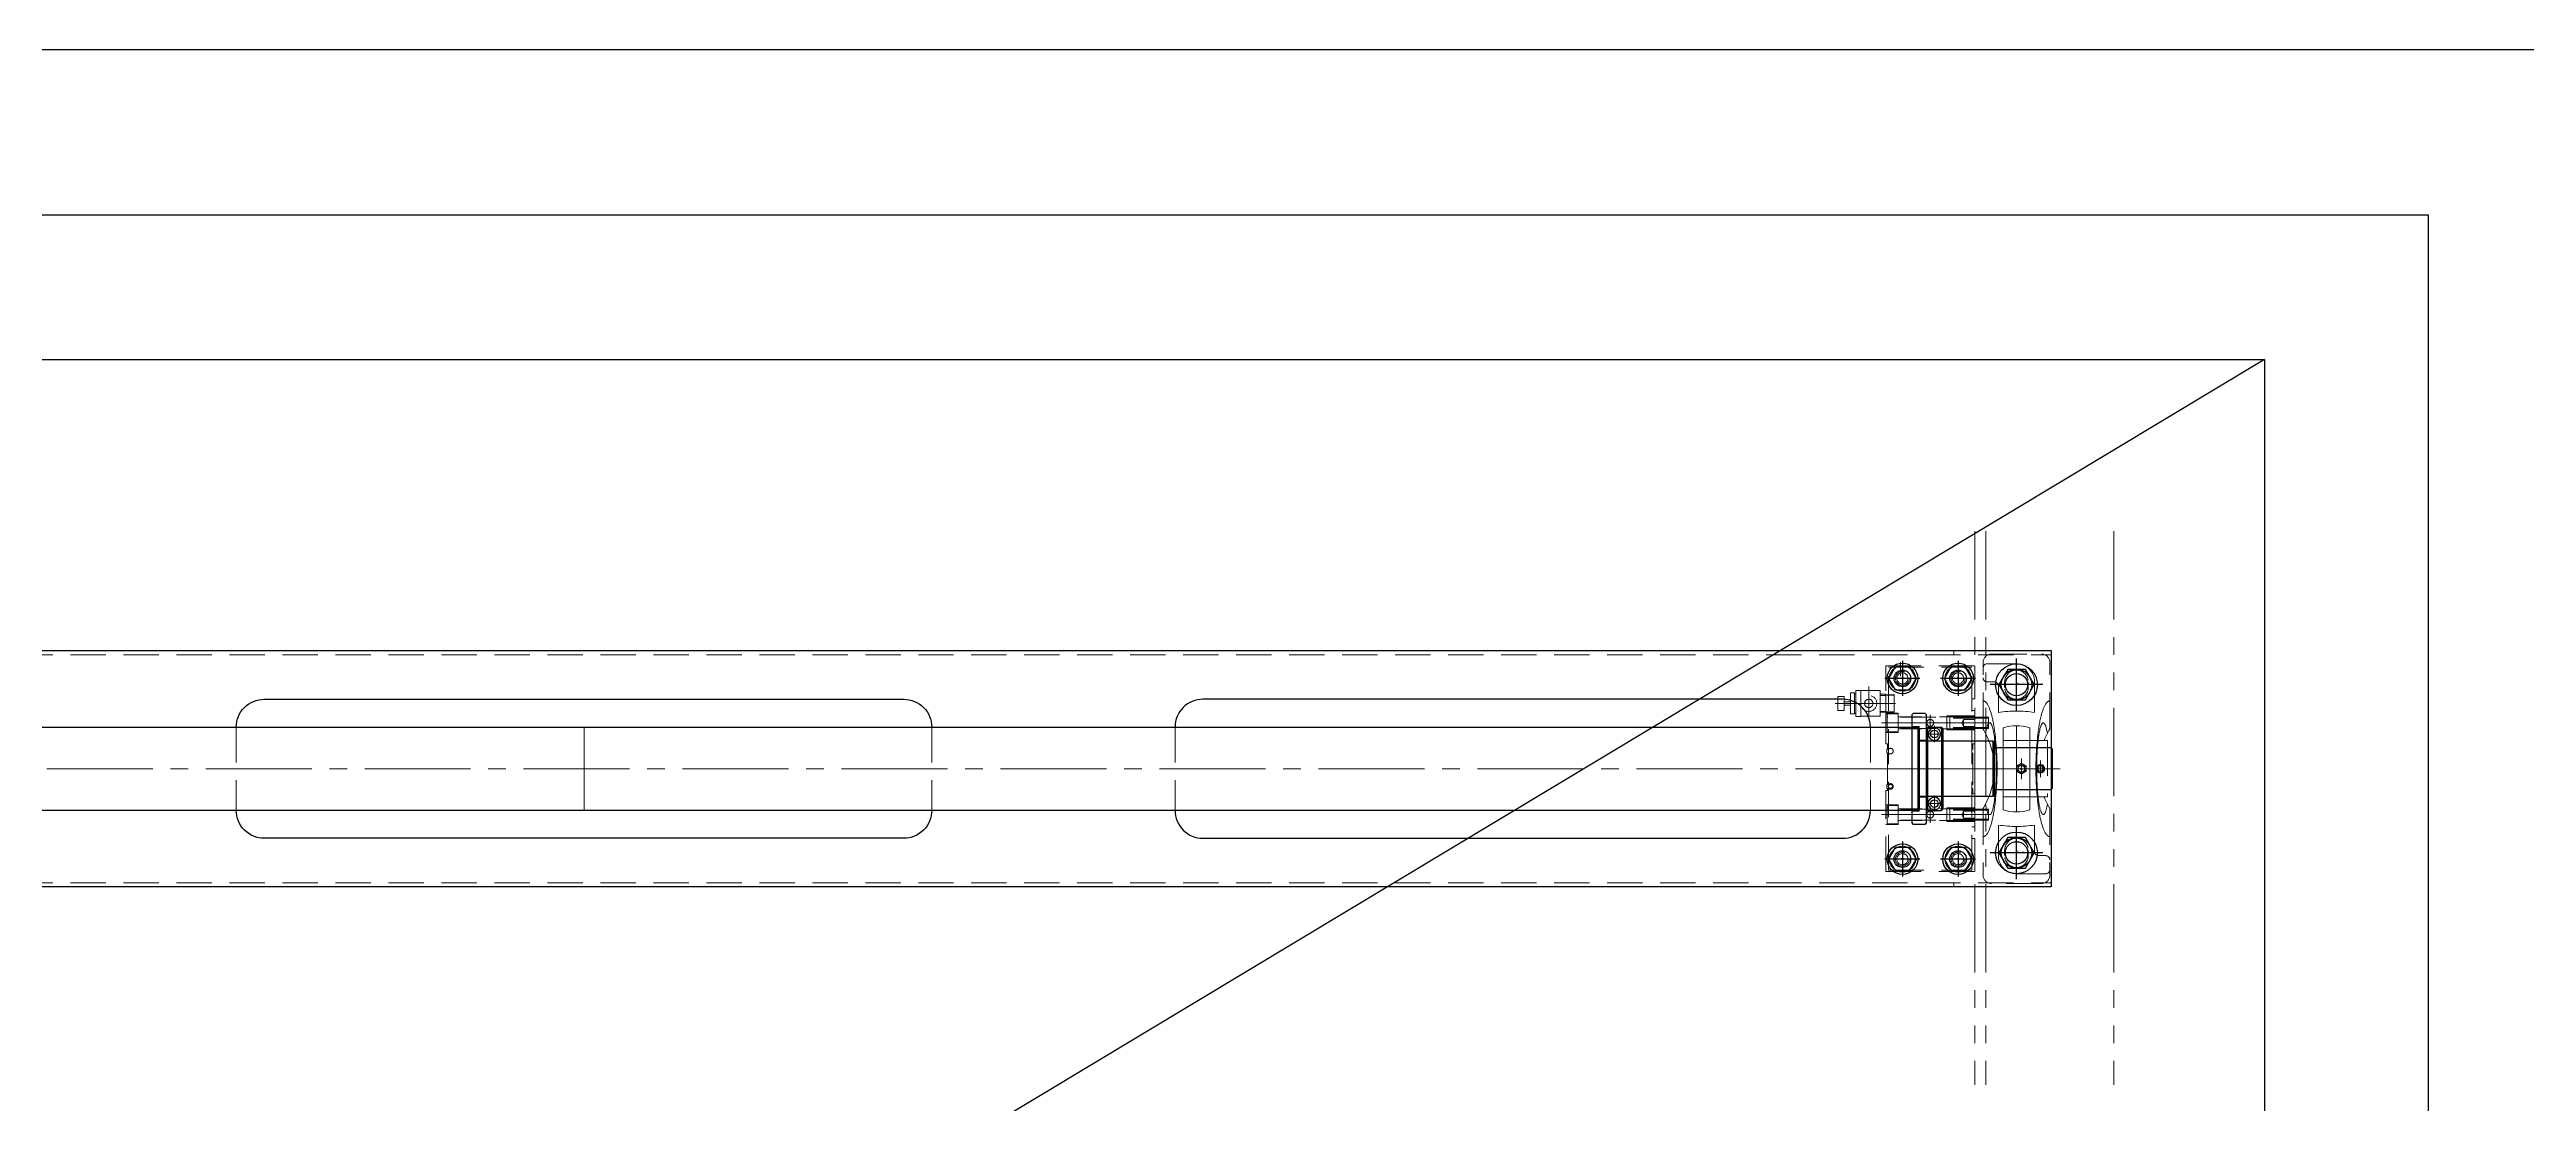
# Model space of a CAD drawing. Header units: millimetres. Extents: x -8731 to 85711, y -14522 to 31379.
# Drawn here: x 34850 to 36631, y -4666 to -3908 of the extents above; entities that cross this region are included whole.
import ezdxf

# ---------------------------------------------------------------- set-up
doc = ezdxf.new("R2010")
doc.units = ezdxf.units.MM
doc.header["$LTSCALE"] = 4
for name, pattern in [('CENTER2', [28.575, 19.05, -3.175, 3.175, -3.175]), ('HIDDEN', [9.525, 6.35, -3.175]), ('PHANTOM2', [31.75, 15.875, -3.175, 3.175, -3.175, 3.175, -3.175])]:
    doc.linetypes.add(name, pattern=pattern)
for name, color, linetype, lineweight in [('04_HIDDEN', 2, 'HIDDEN', 13), ('05_CENTER', 4, 'CENTER2', 13), ('06_PHANTOM', 2, 'PHANTOM2', 13)]:
    doc.layers.add(name, color=color, linetype=linetype, lineweight=lineweight)
doc.layers.add('10_DRAFT', color=8, linetype='Continuous', lineweight=0, plot=False)
doc.styles.add('KANJI0', font='txt.shx', dxfattribs={"width": 0.9, "height": 30, "bigfont": 'bigfont'})
doc.styles.add('KSS_TXT_L', font='txt.shx', dxfattribs={"height": 9, "bigfont": 'extfont2.shx'})

# ---------------------------------------------------------------- blocks, each defined once
blk = doc.blocks.new('A$C62180693_1_1_1')
at = {"color": 0}
blk.add_lwpolyline([(10, 39), (10, -39), (9, -40), (1, -40), (0, -39), (0, 39), (1, 40), (9, 40)], close=True, dxfattribs=at)
at = {"layer": '04_HIDDEN'}
for p, q in [((0, 30.5), (5, 30.5)), ((5, -30.5), (5, 30.5)), ((5, 20.5), (10, 20.5)), ((0, -30.5), (5, -30.5)), ((5, -20.5), (10, -20.5))]:
    blk.add_line(p, q, dxfattribs=at)
at = {"layer": '10_DRAFT'}
blk.add_line((0, 0), (10, 0), dxfattribs=at)
blk = doc.blocks.new('MUCAP206Jc_1_1_1')
at = {"color": 0}
for p, q in [((-82.5, 18), (-82.5, -18)), ((-29.4, 24), (-76.5, 24)), ((-75.5, 21), (-75.5, 0)), ((-62.5, 21), (-62.5, 16)), ((29.4, 24), (76.5, 24)), ((82.5, -18), (82.5, 18)), ((-62.5, 8.5), (-58.5, 8.5)), ((-59.5, 13), (-40.5, 13)), ((-20.3, 15.9), (20.2, 15.9)), ((-20.3, 15.5), (-20.3, 15.9)), ((20.2, 15.5), (20.2, 15.9)), ((62.5, 13), (40.5, 13)), ((62.5, 8.5), (58.5, 8.5)), ((-62.5, -8.5), (-58.5, -8.5)), ((-62.5, -13), (-40.5, -13)), ((-20.3, -22.2), (-20.3, -15.5)), ((20.2, -22.2), (20.2, -15.5)), ((59.5, -13), (40.5, -13)), ((62.5, -8.5), (58.5, -8.5)), ((62.5, -21), (62.5, -16)), ((75.5, -21), (75.5, 0)), ((-29.4, -24), (-76.5, -24)), ((-20.3, -22.2), (20.2, -22.2)), ((29.4, -24), (76.5, -24))]:
    blk.add_line(p, q, dxfattribs=at)
for points in [[(-2, 0), (-4, -3.5), (-2, -7), (2, -7), (4, -3.5), (2, 0)], [(-0.9, -15.7), (-1.7, -17.2), (-0.9, -18.7), (0.9, -18.7), (1.7, -17.2), (0.9, -15.7)]]:
    blk.add_lwpolyline(points, close=True, dxfattribs=at)
for points in [[(48.8, 24, 0), (48.8, 23.8, 0), (48.8, 23.5, 0), (48.7, 23.3, 0), (48.6, 23, 0), (48.5, 22.8, 0), (48.3, 22.5, 0), (48.1, 22.3, 0), (47.9, 22, 0), (47.6, 21.8, 0), (47.4, 21.6, 0), (47.1, 21.3, 0), (46.7, 21.1, 0), (46.4, 20.9, 0), (46, 20.6, 0), (45.6, 20.4, 0), (45.1, 20.2, 0), (44.6, 19.9, 0), (44.1, 19.7, 0), (43.6, 19.5, 0), (43.1, 19.3, 0), (42.5, 19.1, 0), (41.9, 18.9, 0), (41.3, 18.6, 0), (40.6, 18.4, 0), (39.9, 18.2, 0), (39.2, 18, 0), (38.5, 17.8, 0), (37.7, 17.7, 0), (37, 17.5, 0), (36.2, 17.3, 0), (35.4, 17.1, 0), (34.5, 16.9, 0), (33.7, 16.8, 0), (32.8, 16.6, 0), (31.9, 16.4, 0), (31, 16.3, 0), (30, 16.1, 0), (29.1, 16, 0), (28.1, 15.8, 0), (27.1, 15.7, 0), (26.1, 15.6, 0), (25.1, 15.4, 0), (24.1, 15.3, 0), (23, 15.2, 0), (22, 15.1, 0), (20.9, 15, 0), (19.8, 14.9, 0), (18.7, 14.8, 0), (17.6, 14.7, 0), (16.5, 14.6, 0), (15.3, 14.5, 0), (14.2, 14.4, 0), (13, 14.4, 0), (11.9, 14.3, 0), (10.7, 14.2, 0), (9.5, 14.2, 0), (8.3, 14.1, 0), (7.2, 14.1, 0), (6, 14.1, 0), (4.8, 14, 0), (3.6, 14, 0), (2.4, 14, 0), (1.2, 14, 0), (0, 14, 0), (-1.2, 14, 0), (-2.4, 14, 0), (-3.6, 14, 0), (-4.8, 14, 0), (-6, 14.1, 0), (-7.2, 14.1, 0), (-8.3, 14.1, 0), (-9.5, 14.2, 0), (-10.7, 14.2, 0), (-11.9, 14.3, 0), (-13, 14.4, 0), (-14.2, 14.4, 0), (-15.3, 14.5, 0), (-16.5, 14.6, 0), (-17.6, 14.7, 0), (-18.7, 14.8, 0), (-19.8, 14.9, 0), (-20.9, 15, 0), (-22, 15.1, 0), (-23, 15.2, 0), (-24.1, 15.3, 0), (-25.1, 15.4, 0), (-26.1, 15.6, 0), (-27.1, 15.7, 0), (-28.1, 15.8, 0), (-29.1, 16, 0), (-30, 16.1, 0), (-31, 16.3, 0), (-31.9, 16.4, 0), (-32.8, 16.6, 0), (-33.7, 16.8, 0), (-34.5, 16.9, 0), (-35.4, 17.1, 0), (-36.2, 17.3, 0), (-37, 17.5, 0), (-37.7, 17.7, 0), (-38.5, 17.8, 0), (-39.2, 18, 0), (-39.9, 18.2, 0), (-40.6, 18.4, 0), (-41.3, 18.6, 0), (-41.9, 18.9, 0), (-42.5, 19.1, 0), (-43.1, 19.3, 0), (-43.6, 19.5, 0), (-44.1, 19.7, 0), (-44.6, 19.9, 0), (-45.1, 20.2, 0), (-45.6, 20.4, 0), (-46, 20.6, 0), (-46.4, 20.9, 0), (-46.7, 21.1, 0), (-47.1, 21.3, 0), (-47.4, 21.6, 0), (-47.6, 21.8, 0), (-47.9, 22, 0), (-48.1, 22.3, 0), (-48.3, 22.5, 0), (-48.5, 22.8, 0), (-48.6, 23, 0), (-48.7, 23.3, 0), (-48.8, 23.5, 0), (-48.8, 23.8, 0), (-48.8, 24, 0)], [(25.5, 22.3, 0), (26.2, 22.1, 0), (26.9, 22, 0), (27.6, 21.9, 0), (28.2, 21.7, 0), (28.8, 21.6, 0), (29.3, 21.4, 0), (29.8, 21.3, 0), (30.3, 21.1, 0), (30.8, 21, 0), (31.2, 20.8, 0), (31.5, 20.7, 0), (31.9, 20.5, 0), (32.1, 20.3, 0), (32.4, 20.2, 0), (32.6, 20, 0), (32.8, 19.8, 0), (32.9, 19.7, 0), (33, 19.5, 0), (33, 19.3, 0), (33, 19.2, 0), (33, 19, 0), (32.9, 18.8, 0), (32.7, 18.7, 0), (32.6, 18.5, 0), (32.4, 18.3, 0), (32.1, 18.2, 0), (31.8, 18, 0), (31.5, 17.9, 0), (31.2, 17.7, 0), (30.8, 17.5, 0), (30.3, 17.4, 0), (29.8, 17.2, 0), (29.3, 17.1, 0), (28.8, 16.9, 0), (28.2, 16.8, 0), (27.6, 16.7, 0), (26.9, 16.5, 0), (26.2, 16.4, 0), (25.5, 16.3, 0), (24.7, 16.1, 0), (23.9, 16, 0), (23.1, 15.9, 0), (22.3, 15.8, 0), (21.4, 15.7, 0), (20.5, 15.6, 0), (19.6, 15.5, 0), (18.6, 15.4, 0), (17.7, 15.3, 0), (16.7, 15.2, 0), (15.6, 15.1, 0), (14.6, 15, 0), (13.6, 14.9, 0), (12.5, 14.9, 0), (11.4, 14.8, 0), (10.3, 14.8, 0), (9.2, 14.7, 0), (8.1, 14.7, 0), (6.9, 14.6, 0), (5.8, 14.6, 0), (4.6, 14.6, 0), (3.5, 14.6, 0), (2.3, 14.5, 0), (1.2, 14.5, 0), (0, 14.5, 0), (-1.2, 14.5, 0), (-2.3, 14.5, 0), (-3.5, 14.6, 0), (-4.6, 14.6, 0), (-5.8, 14.6, 0), (-6.9, 14.6, 0), (-8.1, 14.7, 0), (-9.2, 14.7, 0), (-10.3, 14.8, 0), (-11.4, 14.8, 0), (-12.5, 14.9, 0), (-13.6, 14.9, 0), (-14.6, 15, 0), (-15.6, 15.1, 0), (-16.7, 15.2, 0), (-17.7, 15.3, 0), (-18.6, 15.4, 0), (-19.6, 15.5, 0), (-20.5, 15.6, 0), (-21.4, 15.7, 0), (-22.3, 15.8, 0), (-23.1, 15.9, 0), (-23.9, 16, 0), (-24.7, 16.1, 0), (-25.5, 16.3, 0), (-26.2, 16.4, 0), (-26.9, 16.5, 0), (-27.6, 16.7, 0), (-28.2, 16.8, 0), (-28.8, 16.9, 0), (-29.3, 17.1, 0), (-29.8, 17.2, 0), (-30.3, 17.4, 0), (-30.8, 17.5, 0), (-31.2, 17.7, 0), (-31.5, 17.9, 0), (-31.8, 18, 0), (-32.1, 18.2, 0), (-32.4, 18.3, 0), (-32.6, 18.5, 0), (-32.7, 18.7, 0), (-32.9, 18.8, 0), (-33, 19, 0), (-33, 19.2, 0), (-33, 19.3, 0), (-33, 19.5, 0), (-32.9, 19.7, 0), (-32.8, 19.8, 0), (-32.6, 20, 0), (-32.4, 20.2, 0), (-32.1, 20.3, 0), (-31.9, 20.5, 0), (-31.5, 20.7, 0), (-31.2, 20.8, 0), (-30.8, 21, 0), (-30.3, 21.1, 0), (-29.8, 21.3, 0), (-29.3, 21.4, 0), (-28.8, 21.6, 0), (-28.2, 21.7, 0), (-27.6, 21.9, 0), (-26.9, 22, 0), (-26.2, 22.1, 0), (-25.5, 22.3, 0)], [(48.8, -24, 0), (48.8, -23.8, 0), (48.8, -23.5, 0), (48.7, -23.3, 0), (48.6, -23, 0), (48.5, -22.8, 0), (48.3, -22.5, 0), (48.1, -22.3, 0), (47.9, -22, 0), (47.6, -21.8, 0), (47.4, -21.6, 0), (47.1, -21.3, 0), (46.7, -21.1, 0), (46.4, -20.9, 0), (46, -20.6, 0), (45.6, -20.4, 0), (45.1, -20.2, 0), (44.6, -19.9, 0), (44.1, -19.7, 0), (43.6, -19.5, 0), (43.1, -19.3, 0), (42.5, -19.1, 0), (41.9, -18.9, 0), (41.3, -18.7, 0), (40.6, -18.4, 0), (39.9, -18.2, 0), (39.2, -18, 0), (38.5, -17.8, 0), (37.7, -17.7, 0), (37, -17.5, 0), (36.2, -17.3, 0), (35.4, -17.1, 0), (34.5, -16.9, 0), (33.7, -16.8, 0), (32.8, -16.6, 0), (31.9, -16.4, 0), (31, -16.3, 0), (30, -16.1, 0), (29.1, -16, 0), (28.1, -15.8, 0), (27.1, -15.7, 0), (26.1, -15.6, 0), (25.1, -15.4, 0), (24.1, -15.3, 0), (23, -15.2, 0), (22, -15.1, 0), (20.9, -15, 0), (19.8, -14.9, 0), (18.7, -14.8, 0), (17.6, -14.7, 0), (16.5, -14.6, 0), (15.3, -14.5, 0), (14.2, -14.4, 0), (13, -14.4, 0), (11.9, -14.3, 0), (10.7, -14.2, 0), (9.5, -14.2, 0), (8.3, -14.1, 0), (7.2, -14.1, 0), (6, -14.1, 0), (4.8, -14, 0), (3.6, -14, 0), (2.4, -14, 0), (1.2, -14, 0), (0, -14, 0), (-1.2, -14, 0), (-2.4, -14, 0), (-3.6, -14, 0), (-4.8, -14, 0), (-6, -14.1, 0), (-7.2, -14.1, 0), (-8.3, -14.1, 0), (-9.5, -14.2, 0), (-10.7, -14.2, 0), (-11.9, -14.3, 0), (-13, -14.4, 0), (-14.2, -14.4, 0), (-15.3, -14.5, 0), (-16.5, -14.6, 0), (-17.6, -14.7, 0), (-18.7, -14.8, 0), (-19.8, -14.9, 0), (-20.9, -15, 0), (-22, -15.1, 0), (-23, -15.2, 0), (-24.1, -15.3, 0), (-25.1, -15.4, 0), (-26.1, -15.6, 0), (-27.1, -15.7, 0), (-28.1, -15.8, 0), (-29.1, -16, 0), (-30, -16.1, 0), (-31, -16.3, 0), (-31.9, -16.4, 0), (-32.8, -16.6, 0), (-33.7, -16.8, 0), (-34.5, -16.9, 0), (-35.4, -17.1, 0), (-36.2, -17.3, 0), (-37, -17.5, 0), (-37.7, -17.7, 0), (-38.5, -17.8, 0), (-39.2, -18, 0), (-39.9, -18.2, 0), (-40.6, -18.4, 0), (-41.3, -18.7, 0), (-41.9, -18.9, 0), (-42.5, -19.1, 0), (-43.1, -19.3, 0), (-43.6, -19.5, 0), (-44.1, -19.7, 0), (-44.6, -19.9, 0), (-45.1, -20.2, 0), (-45.6, -20.4, 0), (-46, -20.6, 0), (-46.4, -20.9, 0), (-46.7, -21.1, 0), (-47.1, -21.3, 0), (-47.4, -21.6, 0), (-47.6, -21.8, 0), (-47.9, -22, 0), (-48.1, -22.3, 0), (-48.3, -22.5, 0), (-48.5, -22.8, 0), (-48.6, -23, 0), (-48.7, -23.3, 0), (-48.8, -23.5, 0), (-48.8, -23.8, 0), (-48.8, -24, 0)], [(25.5, -22.3, 0), (26.2, -22.1, 0), (26.9, -22, 0), (27.6, -21.9, 0), (28.2, -21.7, 0), (28.8, -21.6, 0), (29.3, -21.4, 0), (29.8, -21.3, 0), (30.3, -21.1, 0), (30.8, -21, 0), (31.2, -20.8, 0), (31.5, -20.7, 0), (31.9, -20.5, 0), (32.1, -20.3, 0), (32.4, -20.2, 0), (32.6, -20, 0), (32.8, -19.8, 0), (32.9, -19.7, 0), (33, -19.5, 0), (33, -19.3, 0), (33, -19.2, 0), (33, -19, 0), (32.9, -18.8, 0), (32.7, -18.7, 0), (32.6, -18.5, 0), (32.4, -18.4, 0), (32.1, -18.2, 0), (31.8, -18, 0), (31.5, -17.9, 0), (31.2, -17.7, 0), (30.8, -17.5, 0), (30.3, -17.4, 0), (29.8, -17.2, 0), (29.3, -17.1, 0), (28.8, -16.9, 0), (28.2, -16.8, 0), (27.6, -16.7, 0), (26.9, -16.5, 0), (26.2, -16.4, 0), (25.5, -16.3, 0), (24.7, -16.1, 0), (23.9, -16, 0), (23.1, -15.9, 0), (22.3, -15.8, 0), (21.4, -15.7, 0), (20.5, -15.6, 0), (19.6, -15.5, 0), (18.6, -15.4, 0), (17.7, -15.3, 0), (16.7, -15.2, 0), (15.6, -15.1, 0), (14.6, -15, 0), (13.6, -14.9, 0), (12.5, -14.9, 0), (11.4, -14.8, 0), (10.3, -14.8, 0), (9.2, -14.7, 0), (8.1, -14.7, 0), (6.9, -14.6, 0), (5.8, -14.6, 0), (4.6, -14.6, 0), (3.5, -14.6, 0), (2.3, -14.5, 0), (1.2, -14.5, 0), (0, -14.5, 0), (-1.2, -14.5, 0), (-2.3, -14.5, 0), (-3.5, -14.6, 0), (-4.6, -14.6, 0), (-5.8, -14.6, 0), (-6.9, -14.6, 0), (-8.1, -14.7, 0), (-9.2, -14.7, 0), (-10.3, -14.8, 0), (-11.4, -14.8, 0), (-12.5, -14.9, 0), (-13.6, -14.9, 0), (-14.6, -15, 0), (-15.6, -15.1, 0), (-16.7, -15.2, 0), (-17.7, -15.3, 0), (-18.6, -15.4, 0), (-19.6, -15.5, 0), (-20.5, -15.6, 0), (-21.4, -15.7, 0), (-22.3, -15.8, 0), (-23.1, -15.9, 0), (-23.9, -16, 0), (-24.7, -16.1, 0), (-25.5, -16.3, 0), (-26.2, -16.4, 0), (-26.9, -16.5, 0), (-27.6, -16.7, 0), (-28.2, -16.8, 0), (-28.8, -16.9, 0), (-29.3, -17.1, 0), (-29.8, -17.2, 0), (-30.3, -17.4, 0), (-30.8, -17.5, 0), (-31.2, -17.7, 0), (-31.5, -17.9, 0), (-31.8, -18, 0), (-32.1, -18.2, 0), (-32.4, -18.4, 0), (-32.6, -18.5, 0), (-32.7, -18.7, 0), (-32.9, -18.8, 0), (-33, -19, 0), (-33, -19.2, 0), (-33, -19.3, 0), (-33, -19.5, 0), (-32.9, -19.7, 0), (-32.8, -19.8, 0), (-32.6, -20, 0), (-32.4, -20.2, 0), (-32.1, -20.3, 0), (-31.9, -20.5, 0), (-31.5, -20.7, 0), (-31.2, -20.8, 0), (-30.8, -21, 0), (-30.3, -21.1, 0), (-29.8, -21.3, 0), (-29.3, -21.4, 0), (-28.8, -21.6, 0), (-28.2, -21.7, 0), (-27.6, -21.9, 0), (-26.9, -22, 0), (-26.2, -22.1, 0), (-25.5, -22.3, 0)]]:
    blk.add_polyline3d(points, dxfattribs=at)
for centre, radius in [((0, -3.5), 3.3), ((0, -17.2), 3), ((0, -17.2), 2.45), ((0, -3.5), 2.4), ((0, -3.5), 0.555)]:
    blk.add_circle(centre, radius, dxfattribs=at)
for centre, radius, start, end in [((-76.5, 18), 6, 90, 180), ((-72.5, 21), 3, 90, 180), ((-65.5, 21), 3, 0, 90), ((-29.4, 21), 3, 59.5497, 90), ((0, 71), 55, 239.5497, 300.4503), ((29.4, 21), 3, 90, 120.4503), ((76.5, 18), 6, 0, 90), ((-62.5, 0), 13, 180, 270), ((-62.5, 0), 8.5, 90, 270), ((-59.5, 16), 3, 180, 270), ((-58.5, 0), 8.5, 270, 90), ((41.5, 0), 83, 170.9889, 189.0111), ((-41.5, 0), 83, 350.9889, 9.0111), ((58.5, 0), 8.5, 90, 270), ((62.5, 0), 13, 0, 90), ((62.5, 0), 8.5, 270, 90), ((59.5, -16), 3, 0, 90), ((-76.5, -18), 6, 180, 270), ((-29.4, -21), 3, 270, 300.4503), ((0, -71), 55, 111.6035, 120.4503), ((0, -71), 55, 59.5497, 68.3965), ((29.4, -21), 3, 239.5497, 270), ((65.5, -21), 3, 180, 270), ((72.5, -21), 3, 270, 0), ((76.5, -18), 6, 270, 0)]:
    blk.add_arc(centre, radius, start, end, dxfattribs=at)
at = {"layer": '04_HIDDEN', "color": 0}
for p, q in [((-20.3, -15.5), (-20.3, 15.5)), ((-15, -22.2), (-15, 15.9)), ((15, -22.2), (15, 15.9)), ((20.2, -15.5), (20.2, 15.5))]:
    blk.add_line(p, q, dxfattribs=at)
at = {"layer": '05_CENTER', "color": 0}
for p, q in [((-75.8, 0), (-45.2, 0)), ((-60.5, -12.3), (-60.5, 12.3)), ((75.8, 0), (45.2, 0)), ((60.5, -12.3), (60.5, 12.3)), ((-7.5, -3.5), (7.5, -3.5)), ((-6, -17.2), (6, -17.2))]:
    blk.add_line(p, q, dxfattribs=at)
at = {"layer": '10_DRAFT'}
for p, q in [((31, 0), (-31, 0)), ((-29.5, 9.5), (29.5, 9.5)), ((0, -22.2), (0, 15.9)), ((-29.5, -9.5), (29.5, -9.5))]:
    blk.add_line(p, q, dxfattribs=at)
for start, end in [(162.1545, 197.8455), (342.1545, 17.8455)]:
    blk.add_arc((0, 0), 31, start, end, dxfattribs=at)
blk = doc.blocks.new('M14Bw_1_1_1')
at = {"color": 0, "linetype": 'CENTER2'}
for p, q in [((0, -18.9), (0, 18.9)), ((18.9, 0), (-18.9, 0))]:
    blk.add_line(p, q, dxfattribs=at)
at = {"color": 0}
for p, q in [((-6.3, 11), (-12.7, 0)), ((6.4, 11), (-6.3, 11)), ((12.7, 0), (6.4, 11)), ((-12.7, 0), (-6.3, -11)), ((-6.3, -11), (6.4, -11)), ((6.4, -11), (12.7, 0))]:
    blk.add_line(p, q, dxfattribs=at)
for radius in [15, 11]:
    blk.add_circle((0, 0), radius, dxfattribs=at)
at = {"layer": '10_DRAFT', "ltscale": 3, "style": 'KANJI0', "width": 0.82}
blk.add_text('Ｍ１４', height=1.5, dxfattribs=at).set_placement((0.4, 0.1))
blk = doc.blocks.new('SCSPJ40-12b_1_1')
at = {"color": 0}
for p, q in [((0, 29), (1, 30)), ((0, 29), (0, -29)), ((1, 30), (1, -30)), ((1, 30), (11, 30)), ((5, 29.4), (7, 29.4)), ((11, 30), (11, -30)), ((11, 30), (12, 29)), ((12, 29), (12, -29)), ((12, 0), (12, 0)), ((0, -29), (1, -30)), ((1, -30), (11, -30)), ((5, -29.4), (7, -29.4)), ((11, -30), (12, -29))]:
    blk.add_line(p, q, dxfattribs=at)
for centre in [(6, 25), (6, -25)]:
    blk.add_circle(centre, 2.75, dxfattribs=at)
for centre, start, end in [((6, 25), 102.4679, 77.5321), ((6, -25), 282.4679, 257.5321)]:
    blk.add_arc(centre, 4.5, start, end, dxfattribs=at)
at = {"layer": '04_HIDDEN', "color": 0}
for p, q in [((1, 20), (0, 21)), ((1, 20), (11, 20)), ((11, 20), (12, 21)), ((1, -20), (0, -21)), ((1, -20), (11, -20)), ((11, -20), (12, -21))]:
    blk.add_line(p, q, dxfattribs=at)
at = {"layer": '05_CENTER', "color": 0}
for p, q in [((0.2, 25), (11.8, 25)), ((6, 19.2), (6, 30.8)), ((0.2, -25), (11.8, -25)), ((6, -19.2), (6, -30.8))]:
    blk.add_line(p, q, dxfattribs=at)
at = {"layer": '10_DRAFT'}
blk.add_line((0, 0), (12, 0), dxfattribs=at)
blk = doc.blocks.new('A$C08BD3208_1_1')
for p, q in [((959, 30), (959, -30)), ((1013, 20), (1013, -20)), ((1055, 15), (1055, -15))]:
    blk.add_line(p, q)
at = {"color": 0}
for p, q in [((960, 20), (1013, 20)), ((1014, 19), (1013, 20)), ((1014, 19), (1014, -19)), ((1055, 15), (1014, 15)), ((1056, 14), (1055, 15)), ((1056, -14), (1056, 14)), ((1014, -15), (1055, -15)), ((1055, -15), (1056, -14)), ((1013, -20), (960, -20)), ((1013, -20), (1014, -19))]:
    blk.add_line(p, q, dxfattribs=at)
for points in [[(-959, 30), (959, 30)], [(959, 30), (959, 30), (960, 29), (960, -29), (959, -30), (959, -30)], [(959, -30), (-959, -30)]]:
    blk.add_lwpolyline(points, dxfattribs=at)
at = {"layer": '05_CENTER'}
blk.add_line((1061.5, 0), (-1061.5, 0), dxfattribs=at)
at = {"layer": '10_DRAFT'}
blk.add_line((0, 30), (0, -30), dxfattribs=at)
blk = doc.blocks.new('A$C18077F98_1_1_1')
for name, p in [('M14Bw_1_1_1', (2080, 0)), ('A$C08BD3208_1_1', (1050, -60.5)), ('A$C62180693_1_1_1', (2005, -60.5)), ('M14Bw_1_1_1', (2080, -121))]:
    blk.add_blockref(name, p)
at = {"color": 4}
blk.add_blockref('SCSPJ40-12b_1_1', (2015, -60.5), dxfattribs=at)
at = {"layer": '04_HIDDEN', "color": 4, "xscale": -1, "rotation": 90}
blk.add_blockref('MUCAP206Jc_1_1_1', (2080, -60.5), dxfattribs=at)
blk = doc.blocks.new('A$C491655AE_1_1_1')
at = {"color": 0, "linetype": 'CENTER2'}
for p, q in [((-12.6, 0), (12.6, 0)), ((0, -12.6), (0, 12.6))]:
    blk.add_line(p, q, dxfattribs=at)
at = {"color": 0}
for p, q in [((-9.8, 0), (-4.9, 8.5)), ((-4.9, -8.5), (-9.8, 0)), ((-4.9, 8.5), (4.9, 8.5)), ((4.9, 8.5), (9.8, 0)), ((9.8, 0), (4.9, -8.5)), ((4.9, -8.5), (-4.9, -8.5))]:
    blk.add_line(p, q, dxfattribs=at)
for radius in [11, 9.25]:
    blk.add_circle((0, 0), radius, dxfattribs=at)
at = {"layer": '10_DRAFT', "style": 'KSS_TXT_L'}
blk.add_text('BT-M10', height=0.3, dxfattribs=at).set_placement((-0.7, -0.5))
blk = doc.blocks.new('AS2201F-02-06a_1_1')
at = {"color": 0, "linetype": 'CENTER2'}
for p, q in [((0, 36.4), (0, -6)), ((-12.2, 12.2), (12.1, 12.2))]:
    blk.add_line(p, q, dxfattribs=at)
at = {"color": 0}
for p, q in [((-9.2, 21.4), (-9.2, 17.9)), ((-7, 21.4), (-9.2, 21.4)), ((-9.2, 17.9), (-9.2, 4)), ((9.3, 17.9), (-9.2, 17.9)), ((0, 25.4), (-7.5, 25.4)), ((-7.5, 22.4), (-7.5, 25.4)), ((0, 22.4), (-7.5, 22.4)), ((-7, 22.4), (-7, 21.9)), ((-7, 21.9), (-7, 21.4)), ((9.3, 21.4), (-7, 21.4)), ((5, 34.4), (-5, 34.4)), ((-5, 29.9), (-5, 34.4)), ((-5, 29.9), (1.3, 29.9)), ((-1.2, 25.4), (-1.2, 29.9)), ((7.5, 25.4), (0, 25.4)), ((7.5, 22.4), (0, 22.4)), ((1.3, 29.9), (5, 29.9)), ((1.3, 29.9), (1.3, 25.4)), ((5, 34.4), (5, 29.9)), ((7, 21.9), (7, 22.4)), ((7, 21.4), (7, 21.9)), ((7.5, 25.4), (7.5, 22.4)), ((9.2, 17.9), (9.2, 4)), ((9.3, 21.4), (9.3, 17.9)), ((-9.2, 4), (6.7, 4)), ((-6.6, 0), (-6.7, 4)), ((-5.7, 0), (-5.8, 4)), ((5.8, 4), (5.7, 0)), ((6.7, 4), (6.6, 0)), ((6.7, 4), (9.2, 4))]:
    blk.add_line(p, q, dxfattribs=at)
for radius in [5.75, 3]:
    blk.add_circle((0, 12.2), radius, dxfattribs=at)
at = {"layer": '10_DRAFT'}
for p, q in [((-6.4, -6), (-6.6, 0)), ((-6.6, 0), (6.6, 0)), ((-5.5, -6), (-5.7, 0)), ((5.7, 0), (5.5, -6)), ((6.6, 0), (6.4, -6)), ((-6.4, -6), (6.4, -6))]:
    blk.add_line(p, q, dxfattribs=at)
blk = doc.blocks.new('MGPM50-100Z-M9Bb_1_1')
at = {"color": 0}
for p, q in [((64, 74), (0, 74)), ((0, 74), (0, 50.2)), ((2, 73), (2, -73)), ((62, 73), (2, 73)), ((62, 73), (62, -73)), ((64, 74), (64, 15.7)), ((2, 50.2), (0, 50.2)), ((0, 41.8), (0, 18)), ((2, 41.8), (0, 41.8)), ((1.3, 18), (0, 18)), ((1.3, 18), (1.3, 14.2)), ((1.3, 14.2), (2, 14.2)), ((1.3, 11.2), (1.3, -11.2)), ((1.3, 11.2), (2, 11.2)), ((62.7, 14.2), (62, 14.2)), ((63.2, 14.1), (62, 14.1)), ((63.2, 11.3), (62, 11.3)), ((62.7, 11.2), (62, 11.2)), ((64, 15.7), (62.7, 15.7)), ((62.7, 15.7), (62.7, 14.2)), ((62.7, 11.2), (62.7, -11.2)), ((63.2, 11.3), (63.2, 14.1)), ((1.3, -11.2), (2, -11.2)), ((1.3, -14.2), (1.3, -18)), ((1.3, -14.2), (2, -14.2)), ((62.7, -11.2), (62, -11.2)), ((63.2, -11.3), (62, -11.3)), ((63.2, -14.1), (62, -14.1)), ((62.7, -14.2), (62, -14.2)), ((62.7, -14.2), (62.7, -18)), ((63.2, -14.1), (63.2, -11.3)), ((1.3, -18), (0, -18)), ((0, -18), (0, -41.8)), ((64, -18), (62.7, -18)), ((64, -18), (64, -74)), ((2, -41.8), (0, -41.8)), ((2, -50.2), (0, -50.2)), ((0, -50.2), (0, -74)), ((57, -47), (67, -47)), ((64, -74), (0, -74)), ((62, -73), (2, -73))]:
    blk.add_line(p, q, dxfattribs=at)
for centre, radius in [((12, 65), 5), ((12, 65), 4), ((52, 65), 5), ((52, 65), 4), ((32, 33), 2.5), ((32, -33), 2.5), ((12, -65), 5), ((12, -65), 4), ((52, -65), 5), ((52, -65), 4)]:
    blk.add_circle(centre, radius, dxfattribs=at)
for centre in [(60.6, 12.7), (60.6, -12.7)]:
    blk.add_arc(centre, 2, 44.427, 315.573, dxfattribs=at)
blk.add_ellipse((60.6, 12.7), major_axis=(-1.6, 0), ratio=0.84375, dxfattribs=at)
at = {"layer": '04_HIDDEN', "color": 0}
for p, q in [((0, 38), (20, 38)), ((0, 37.3), (55, 37.3)), ((20, 28), (20, 38)), ((55, 26), (55, 40)), ((55, 40), (64, 40)), ((0, 35.5), (8, 35.5)), ((0, 30.5), (8, 30.5)), ((0, 28.7), (55, 28.7)), ((0, 28), (20, 28)), ((8, 35.5), (9.4, 33)), ((8, 30.5), (8, 35.5)), ((8, 30.5), (9.4, 33)), ((64, 26), (55, 26)), ((0, -28), (20, -28)), ((0, -28.7), (55, -28.7)), ((0, -30.5), (8, -30.5)), ((0, -35.5), (8, -35.5)), ((8, -30.5), (9.4, -33)), ((8, -30.5), (8, -35.5)), ((8, -35.5), (9.4, -33)), ((20, -28), (20, -38)), ((64, -26), (55, -26)), ((55, -26), (55, -40)), ((0, -37.3), (55, -37.3)), ((0, -38), (20, -38)), ((55, -40), (64, -40))]:
    blk.add_line(p, q, dxfattribs=at)
at = {"layer": '05_CENTER', "color": 0}
for p, q in [((12, 72.3), (12, 57.7)), ((52, 72.3), (52, 57.7)), ((4.7, 65), (19.3, 65)), ((44.7, 65), (59.3, 65)), ((32, 27.2), (32, 38.8)), ((67, 33), (-2.4, 33)), ((0, 0), (64, 0)), ((67, -33), (-2.4, -33)), ((32, -27.2), (32, -38.8)), ((4.7, -65), (19.3, -65)), ((12, -57.7), (12, -72.3)), ((44.7, -65), (59.3, -65)), ((52, -57.7), (52, -72.3)), ((53.5, -76.7), (53.5, -66.7))]:
    blk.add_line(p, q, dxfattribs=at)
at = {"color": 0, "xscale": -1, "rotation": 270}
blk.add_blockref('AS2201F-02-06a_1_1', (64, -47), dxfattribs=at)
blk = doc.blocks.new('A$C131E5F08_1_1')
at = {"color": 0}
for p, q in [((6.5, 8), (-6.5, 8)), ((-6.5, 8), (-6.5, 0)), ((6.5, 0), (-6.5, 0)), ((6.5, 0), (6.5, 8))]:
    blk.add_line(p, q, dxfattribs=at)
at = {"color": 0, "linetype": 'HIDDEN'}
for p, q in [((-4, -65), (-4, 0)), ((4, -65), (4, 0)), ((-4, -37), (4, -37)), ((-3.3, -65), (-3.3, -37)), ((3.3, -65), (3.3, -37)), ((-4, -65), (4, -65))]:
    blk.add_line(p, q, dxfattribs=at)
at = {"color": 0, "linetype": 'CENTER2'}
blk.add_line((0, -66.5), (0, 9.5), dxfattribs=at)
at = {"layer": '10_DRAFT', "style": 'KSS_TXT_L'}
blk.add_text('CS-M8x65L', height=0.3, dxfattribs=at).set_placement((3.8, 7.7))
blk = doc.blocks.new('A$C526F680F_1_1')
at = {"color": 0}
blk.add_lwpolyline([(-1055, 85), (1055, 85), (1055, -85), (-1055, -85)], close=True, dxfattribs=at)
for points in [[(-250, 30, -0.414214), (-230, 50), (230, 50, -0.414214), (250, 30)], [(925, 30, 0.414214), (905, 50), (445, 50, 0.414214), (425, 30)], [(250, -30), (250, -30, -0.414214), (230, -50), (-230, -50, -0.414214), (-250, -30)], [(425, -30), (425, -30, 0.414214), (445, -50), (905, -50, 0.414214), (925, -30)]]:
    blk.add_lwpolyline(points, format="xyb", dxfattribs=at)
for centre, radius in [((948, 65), 6), ((988, 65), 6), ((1030, 60.5), 8), ((1030, -60.5), 8), ((948, -65), 6), ((988, -65), 6)]:
    blk.add_circle(centre, radius, dxfattribs=at)
at = {"layer": '04_HIDDEN'}
for p, q in [((-1055, 82), (1055, 82)), ((985, 82), (985, 85)), ((-250, 30), (-250, -30)), ((250, 30), (250, -30)), ((425, 30), (425, -30)), ((925, 30), (925, -30)), ((-1055, -82), (1055, -82)), ((985, -82), (985, -85))]:
    blk.add_line(p, q, dxfattribs=at)
at = {"layer": '05_CENTER'}
for p, q in [((948, 55.7), (948, 74.3)), ((988, 55.7), (988, 74.3)), ((1030, 73.4), (1030, 47.6)), ((938.7, 65), (957.3, 65)), ((978.7, 65), (997.3, 65)), ((1017.1, 60.5), (1042.9, 60.5)), ((1030, -47.6), (1030, -73.4)), ((938.7, -65), (957.3, -65)), ((948, -55.7), (948, -74.3)), ((978.7, -65), (997.3, -65)), ((988, -55.7), (988, -74.3)), ((1017.1, -60.5), (1042.9, -60.5))]:
    blk.add_line(p, q, dxfattribs=at)
at = {"layer": '10_DRAFT'}
for p, q in [((16.2, 0), (-16.2, 0)), ((0, 16.2), (0, -16.2))]:
    blk.add_line(p, q, dxfattribs=at)

msp = doc.modelspace()

# ---------------------------------------------------------------- linework, layer by layer
at = {"color": 3}
msp.add_line((36442.72625, -4131.11018), (33576.62188, -5854.36564), dxfattribs=at)
for points in [[(33069.07027, -3908.05788), (40435.30418, -3908.05788), (40435.30418, -8661.42929), (33069.07027, -8661.42929)], [(33319.19587, -4027.01429), (36560.33322, -4027.01429), (36560.33322, -7928.97711), (33319.19587, -7928.97711)], [(33576.62188, -4131.11018), (36442.72625, -4131.11018), (36442.72625, -5854.36564), (33576.62188, -5854.36564)]]:
    msp.add_lwpolyline(points, close=True)
at = {"layer": '06_PHANTOM'}
for p, q in [((36234.38011, -4254.52409), (36234.38011, -4652.70388)), ((36242.38011, -4254.52409), (36242.38011, -4652.70388)), ((36334.38011, -4254.52409), (36334.38011, -4652.70388))]:
    msp.add_line(p, q, dxfattribs=at)

# ---------------------------------------------------------------- block references
for name, p in [('A$C18077F98_1_1_1', (34184.38011, -4364.90226)), ('A$C526F680F_1_1', (35234.38011, -4425.40226))]:
    msp.add_blockref(name, p)
at = {"rotation": 180}
for p in [(36182.38011, -4360.40226), (36222.38011, -4360.40226), (36182.38011, -4490.40226), (36222.38011, -4490.40226)]:
    msp.add_blockref('A$C491655AE_1_1_1', p, dxfattribs=at)
at = {"layer": '04_HIDDEN', "color": 4, "rotation": 180}
msp.add_blockref('MGPM50-100Z-M9Bb_1_1', (36234.38011, -4425.40226), dxfattribs=at)
at = {"layer": '04_HIDDEN', "rotation": 89.99999999999999}
for p in [(36179.38011, -4392.40226), (36179.38011, -4458.40226)]:
    msp.add_blockref('A$C131E5F08_1_1', p, dxfattribs=at)

doc.saveas('drawing.dxf')
